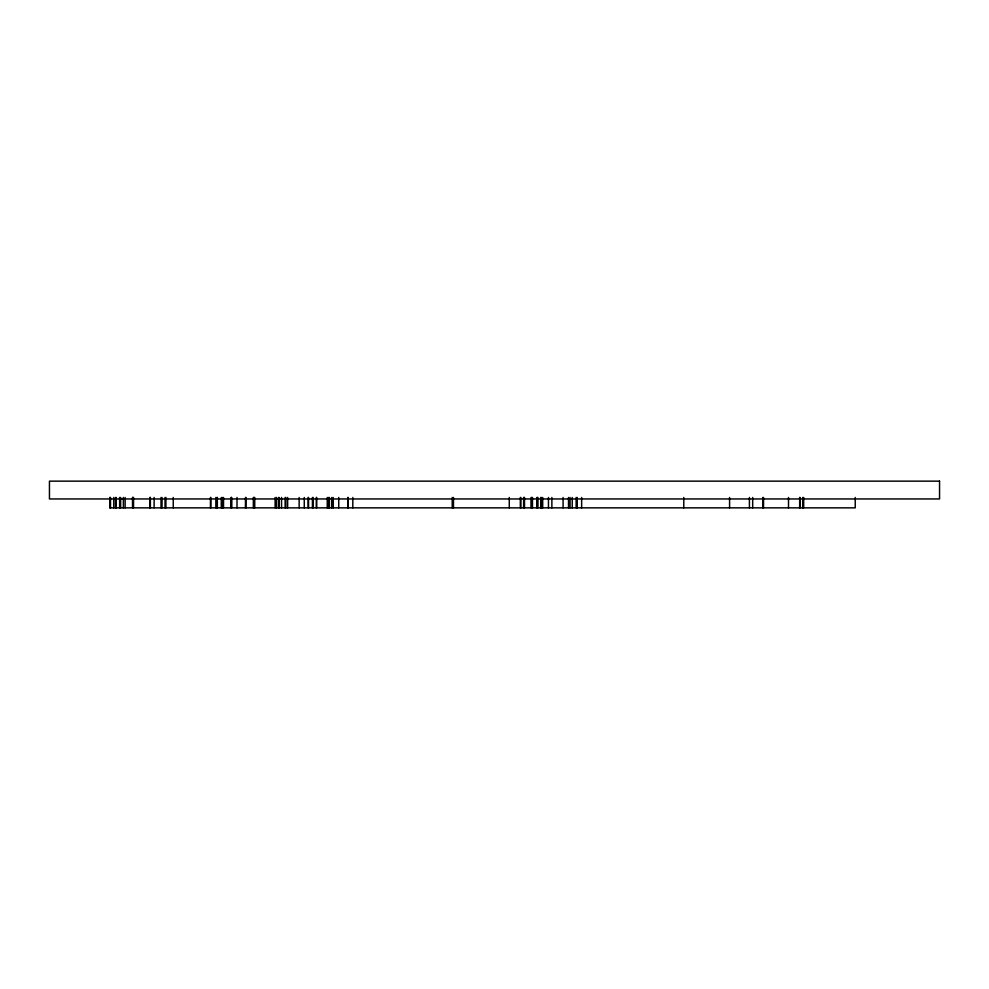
<?xml version="1.0" encoding="UTF-8"?>
<svg xmlns="http://www.w3.org/2000/svg" width="989" height="989" viewBox="0 0 989 989"><rect width="100%" height="100%" fill="white"/><g stroke="black" fill="none" stroke-linecap="round" stroke-linejoin="round"><path stroke-width="1.48" d="M855.238 497.467L855.238 507.852L109.804 507.852L109.89 497.467M803.686 497.467L803.686 507.852M802.709 497.467L802.709 507.852M799.94 497.467L799.94 507.852M799.668 497.467L799.668 507.852M788.505 497.467L788.505 507.852M763.533 497.467L763.533 507.852M762.754 497.467L762.754 507.852M752.691 497.467L752.691 507.852M749.415 497.467L749.415 507.852M729.585 497.467L729.585 507.852M683.782 497.467L683.782 507.852M581.643 497.467L581.643 507.852M577.255 497.467L577.255 507.852M576.142 497.467L576.142 507.852M572.235 497.467L572.235 507.852M570.06 497.467L570.06 507.852M568.527 497.467L568.527 507.852M563.087 497.467L563.087 507.852M551.874 497.467L551.874 507.852M548.45 497.467L548.45 507.852M542.689 497.467L542.689 507.852M541.626 497.467L541.626 507.852M540.711 497.467L540.711 507.852M537.892 497.467L537.892 507.852M537.348 497.467L537.348 507.852M537.039 497.467L537.039 507.852M532.465 497.467L532.465 507.852M531.452 497.467L531.452 507.852M531.278 497.467L531.278 507.852M524.516 497.467L524.516 507.852M524.096 497.467L524.096 507.852M523.626 497.467L523.626 507.852M520.869 497.467L520.869 507.852M520.325 497.467L520.325 507.852M509.273 497.467L509.273 507.852M453.481 497.467L453.481 507.852M452.22 497.467L452.22 507.852M352.813 497.467L352.813 507.852M348.153 497.467L348.153 507.852M347.807 497.467L347.807 507.852M338.72 497.467L338.77 507.852M333.244 497.467L333.244 507.852M331.735 497.467L331.735 507.852M329.411 497.467L329.411 507.852M328.645 497.467L328.645 507.852M327.26 497.467L327.26 507.852M316.69 497.467L316.69 507.852M316.332 497.467L316.332 507.852M313.093 497.467L313.093 507.852M312.413 497.467L312.413 507.852M308.556 497.467L308.556 507.852M308.123 497.467L308.148 507.852M304.266 497.467L304.266 507.852M299.148 497.467L299.148 507.852M287.638 497.467L287.638 507.852M285.858 497.467L285.858 507.852M285.129 497.467L285.129 507.852M281.544 497.467L281.544 507.852M279.108 497.467L279.108 507.852M278.675 497.467L278.675 507.852M276.611 497.467L276.611 507.852M275.127 497.467L275.127 507.852M254.742 497.467L254.742 507.852M254.049 497.467L254.049 507.852M253.901 497.467L253.901 507.852M253.345 497.467L253.345 507.852M245.989 497.467L245.989 507.852M245.495 497.467L245.433 507.852M237.001 497.467L237.001 507.852M231.673 497.467L231.673 507.852M231.389 497.467L231.389 507.852M231.117 497.467L231.117 507.852M223.526 497.467L223.526 507.852M222.302 497.467L222.302 507.852M221.276 497.467L221.276 507.852M217.345 497.467L217.345 507.852M217.16 497.467L217.16 507.852M215.849 497.467L215.849 507.852M210.83 497.467L210.83 507.852M210.447 497.467L210.447 507.852M173.236 497.467L173.236 507.852M165.905 497.467L165.905 507.852M165.039 497.467L165.039 507.852M162.06 497.467L162.011 507.852M161.034 497.467L161.034 507.852M154.123 497.467L154.123 507.852M150.377 497.467L150.377 507.852M150.155 497.467L150.155 507.852M149.957 497.467L149.957 507.852M133.54 497.467L133.54 507.852M133.008 497.467L132.872 507.852M132.674 497.467L132.674 507.852M132.563 497.467L132.613 507.852M125.133 497.467L125.133 507.852M123.365 497.467L123.365 507.852M120.646 497.467L120.646 507.852M119.644 497.467L119.644 507.852M116.195 497.467L116.195 507.852M115.515 497.467L115.515 507.852M113.76 497.467L113.76 507.852M110.496 497.467L110.496 507.852M110.002 497.467L110.002 507.852M939.55 481.149L49.45 481.149L49.45 498.951L939.55 498.951L939.55 481.149"/></g></svg>
